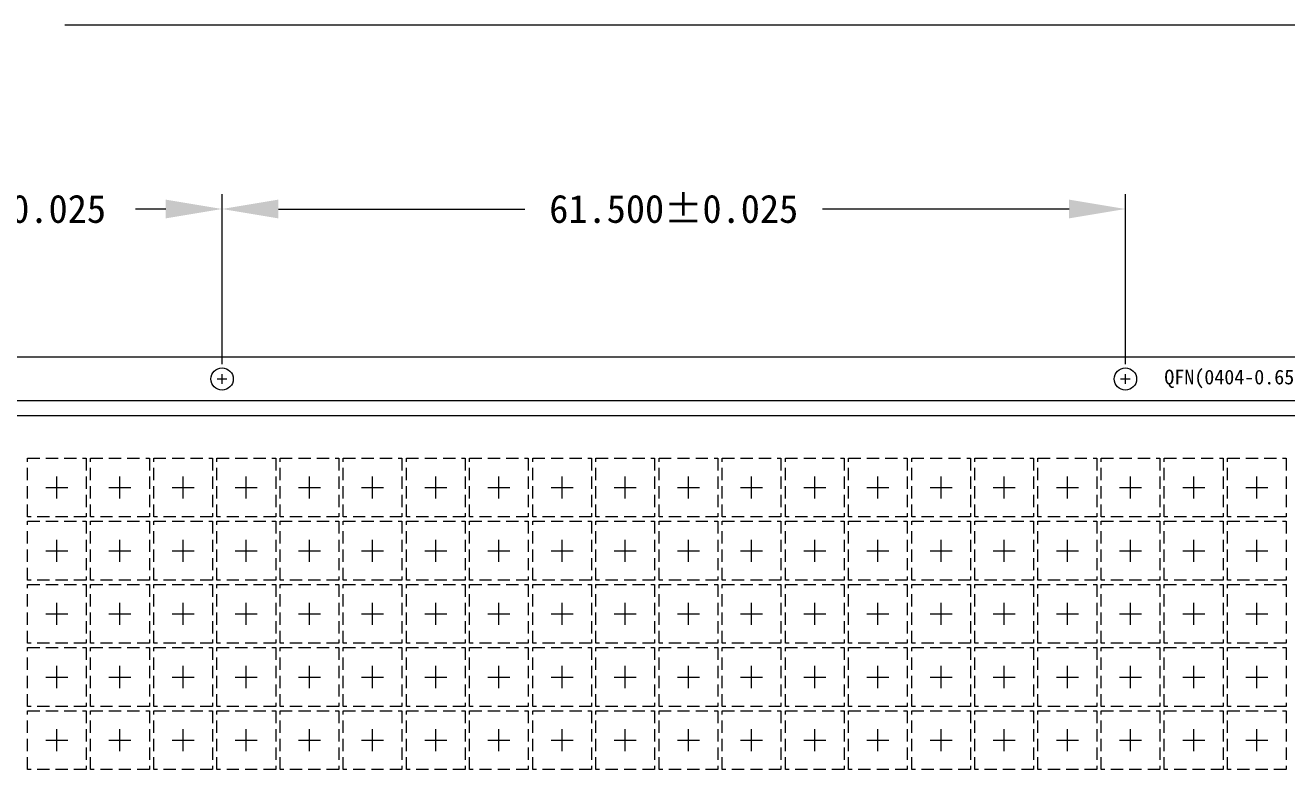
# Model space of a CAD drawing. Header units: millimetres. Extents: x -176 to -53, y -166 to -6.
# Drawn here: x -124.52 to -98.76, y -134.28 to -119.04 of the extents above; entities that cross this region are included whole.
import ezdxf

# ---------------------------------------------------------------- set-up
doc = ezdxf.new("R2010")
doc.units = ezdxf.units.MM
doc.linetypes.add('CENTER', pattern=[2, 1.25, -0.25, 0.25, -0.25])
doc.linetypes.add('DASHED', pattern=[0.75, 0.5, -0.25])
for name, color, linetype, lineweight in [('1', 7, 'Continuous', 18), ('1D', 4, 'Continuous', 18), ('Pkg', 2, 'DASHED', 9)]:
    doc.layers.add(name, color=color, linetype=linetype, lineweight=lineweight)
for name, color, linetype in [('TAPE', 4, 'Continuous'), ('中心线', 1, 'CENTER'), ('标注', 4, 'Continuous')]:
    doc.layers.add(name, color=color, linetype=linetype)
doc.styles.add('宋体', font='SimSun.ttf')

msp = doc.modelspace()

# ---------------------------------------------------------------- hatches: boundary and pattern name
at = {"layer": '标注', "lineweight": 5}
for points in [[(-121.6532, -122.5996), (-121.6532, -122.9829), (-120.5032, -122.7912)], [(-119.3532, -122.5996), (-119.3532, -122.9829), (-120.5032, -122.7912)], [(-103.2032, -122.5996), (-103.2032, -122.9829), (-102.0532, -122.7912)]]:
    msp.add_hatch(color=256, dxfattribs=at).paths.add_polyline_path(points, flags=0)

# ---------------------------------------------------------------- linework, layer by layer
at = {"layer": '1', "lineweight": 5}
msp.add_line((-168.8782, -125.809), (-92.0782, -125.809), dxfattribs=at)
for centre in [(-120.5032, -126.2626), (-102.0532, -126.2626)]:
    msp.add_circle(centre, 0.2286, dxfattribs=at)
at = {"layer": '1D', "lineweight": 5}
for p, q in [((-120.5032, -126.3626), (-120.5032, -126.1626)), ((-102.0532, -126.3626), (-102.0532, -126.1626)), ((-120.6032, -126.2626), (-120.4032, -126.2626)), ((-102.1532, -126.2626), (-101.9532, -126.2626))]:
    msp.add_line(p, q, dxfattribs=at)
msp.add_lwpolyline([(-167.8282, -127.009), (-92.8282, -127.009), (-92.8282, -148.009), (-167.8282, -148.009)], close=True, dxfattribs=at)
at = {"layer": 'Pkg', "color": 2, "linetype": 'DASHED', "lineweight": 5, "ltscale": 0.5}
for points in [[(-124.4782, -127.879), (-123.2782, -127.879), (-123.2782, -129.079), (-124.4782, -129.079)], [(-123.1882, -127.879), (-121.9882, -127.879), (-121.9882, -129.079), (-123.1882, -129.079)], [(-121.8982, -127.879), (-120.6982, -127.879), (-120.6982, -129.079), (-121.8982, -129.079)], [(-120.6082, -127.879), (-119.4082, -127.879), (-119.4082, -129.079), (-120.6082, -129.079)], [(-119.3182, -127.879), (-118.1182, -127.879), (-118.1182, -129.079), (-119.3182, -129.079)], [(-118.0282, -127.879), (-116.8282, -127.879), (-116.8282, -129.079), (-118.0282, -129.079)], [(-116.7382, -127.879), (-115.5382, -127.879), (-115.5382, -129.079), (-116.7382, -129.079)], [(-115.4482, -127.879), (-114.2482, -127.879), (-114.2482, -129.079), (-115.4482, -129.079)], [(-114.1582, -127.879), (-112.9582, -127.879), (-112.9582, -129.079), (-114.1582, -129.079)], [(-112.8682, -127.879), (-111.6682, -127.879), (-111.6682, -129.079), (-112.8682, -129.079)], [(-111.5782, -127.879), (-110.3782, -127.879), (-110.3782, -129.079), (-111.5782, -129.079)], [(-110.2882, -127.879), (-109.0882, -127.879), (-109.0882, -129.079), (-110.2882, -129.079)], [(-108.9982, -127.879), (-107.7982, -127.879), (-107.7982, -129.079), (-108.9982, -129.079)], [(-107.7082, -127.879), (-106.5082, -127.879), (-106.5082, -129.079), (-107.7082, -129.079)], [(-106.4182, -127.879), (-105.2182, -127.879), (-105.2182, -129.079), (-106.4182, -129.079)], [(-105.1282, -127.879), (-103.9282, -127.879), (-103.9282, -129.079), (-105.1282, -129.079)], [(-103.8382, -127.879), (-102.6382, -127.879), (-102.6382, -129.079), (-103.8382, -129.079)], [(-102.5482, -127.879), (-101.3482, -127.879), (-101.3482, -129.079), (-102.5482, -129.079)], [(-101.2582, -127.879), (-100.0582, -127.879), (-100.0582, -129.079), (-101.2582, -129.079)], [(-99.9682, -127.879), (-98.7682, -127.879), (-98.7682, -129.079), (-99.9682, -129.079)], [(-124.4782, -129.169), (-123.2782, -129.169), (-123.2782, -130.369), (-124.4782, -130.369)], [(-123.1882, -129.169), (-121.9882, -129.169), (-121.9882, -130.369), (-123.1882, -130.369)], [(-121.8982, -129.169), (-120.6982, -129.169), (-120.6982, -130.369), (-121.8982, -130.369)], [(-120.6082, -129.169), (-119.4082, -129.169), (-119.4082, -130.369), (-120.6082, -130.369)], [(-119.3182, -129.169), (-118.1182, -129.169), (-118.1182, -130.369), (-119.3182, -130.369)], [(-118.0282, -129.169), (-116.8282, -129.169), (-116.8282, -130.369), (-118.0282, -130.369)], [(-116.7382, -129.169), (-115.5382, -129.169), (-115.5382, -130.369), (-116.7382, -130.369)], [(-115.4482, -129.169), (-114.2482, -129.169), (-114.2482, -130.369), (-115.4482, -130.369)], [(-114.1582, -129.169), (-112.9582, -129.169), (-112.9582, -130.369), (-114.1582, -130.369)], [(-112.8682, -129.169), (-111.6682, -129.169), (-111.6682, -130.369), (-112.8682, -130.369)], [(-111.5782, -129.169), (-110.3782, -129.169), (-110.3782, -130.369), (-111.5782, -130.369)], [(-110.2882, -129.169), (-109.0882, -129.169), (-109.0882, -130.369), (-110.2882, -130.369)], [(-108.9982, -129.169), (-107.7982, -129.169), (-107.7982, -130.369), (-108.9982, -130.369)], [(-107.7082, -129.169), (-106.5082, -129.169), (-106.5082, -130.369), (-107.7082, -130.369)], [(-106.4182, -129.169), (-105.2182, -129.169), (-105.2182, -130.369), (-106.4182, -130.369)], [(-105.1282, -129.169), (-103.9282, -129.169), (-103.9282, -130.369), (-105.1282, -130.369)], [(-103.8382, -129.169), (-102.6382, -129.169), (-102.6382, -130.369), (-103.8382, -130.369)], [(-102.5482, -129.169), (-101.3482, -129.169), (-101.3482, -130.369), (-102.5482, -130.369)], [(-101.2582, -129.169), (-100.0582, -129.169), (-100.0582, -130.369), (-101.2582, -130.369)], [(-99.9682, -129.169), (-98.7682, -129.169), (-98.7682, -130.369), (-99.9682, -130.369)], [(-124.4782, -130.459), (-123.2782, -130.459), (-123.2782, -131.659), (-124.4782, -131.659)], [(-123.1882, -130.459), (-121.9882, -130.459), (-121.9882, -131.659), (-123.1882, -131.659)], [(-121.8982, -130.459), (-120.6982, -130.459), (-120.6982, -131.659), (-121.8982, -131.659)], [(-120.6082, -130.459), (-119.4082, -130.459), (-119.4082, -131.659), (-120.6082, -131.659)], [(-119.3182, -130.459), (-118.1182, -130.459), (-118.1182, -131.659), (-119.3182, -131.659)], [(-118.0282, -130.459), (-116.8282, -130.459), (-116.8282, -131.659), (-118.0282, -131.659)], [(-116.7382, -130.459), (-115.5382, -130.459), (-115.5382, -131.659), (-116.7382, -131.659)], [(-115.4482, -130.459), (-114.2482, -130.459), (-114.2482, -131.659), (-115.4482, -131.659)], [(-114.1582, -130.459), (-112.9582, -130.459), (-112.9582, -131.659), (-114.1582, -131.659)], [(-112.8682, -130.459), (-111.6682, -130.459), (-111.6682, -131.659), (-112.8682, -131.659)], [(-111.5782, -130.459), (-110.3782, -130.459), (-110.3782, -131.659), (-111.5782, -131.659)], [(-110.2882, -130.459), (-109.0882, -130.459), (-109.0882, -131.659), (-110.2882, -131.659)], [(-108.9982, -130.459), (-107.7982, -130.459), (-107.7982, -131.659), (-108.9982, -131.659)], [(-107.7082, -130.459), (-106.5082, -130.459), (-106.5082, -131.659), (-107.7082, -131.659)], [(-106.4182, -130.459), (-105.2182, -130.459), (-105.2182, -131.659), (-106.4182, -131.659)], [(-105.1282, -130.459), (-103.9282, -130.459), (-103.9282, -131.659), (-105.1282, -131.659)], [(-103.8382, -130.459), (-102.6382, -130.459), (-102.6382, -131.659), (-103.8382, -131.659)], [(-102.5482, -130.459), (-101.3482, -130.459), (-101.3482, -131.659), (-102.5482, -131.659)], [(-101.2582, -130.459), (-100.0582, -130.459), (-100.0582, -131.659), (-101.2582, -131.659)], [(-99.9682, -130.459), (-98.7682, -130.459), (-98.7682, -131.659), (-99.9682, -131.659)], [(-124.4782, -131.749), (-123.2782, -131.749), (-123.2782, -132.949), (-124.4782, -132.949)], [(-123.1882, -131.749), (-121.9882, -131.749), (-121.9882, -132.949), (-123.1882, -132.949)], [(-121.8982, -131.749), (-120.6982, -131.749), (-120.6982, -132.949), (-121.8982, -132.949)], [(-120.6082, -131.749), (-119.4082, -131.749), (-119.4082, -132.949), (-120.6082, -132.949)], [(-119.3182, -131.749), (-118.1182, -131.749), (-118.1182, -132.949), (-119.3182, -132.949)], [(-118.0282, -131.749), (-116.8282, -131.749), (-116.8282, -132.949), (-118.0282, -132.949)], [(-116.7382, -131.749), (-115.5382, -131.749), (-115.5382, -132.949), (-116.7382, -132.949)], [(-115.4482, -131.749), (-114.2482, -131.749), (-114.2482, -132.949), (-115.4482, -132.949)], [(-114.1582, -131.749), (-112.9582, -131.749), (-112.9582, -132.949), (-114.1582, -132.949)], [(-112.8682, -131.749), (-111.6682, -131.749), (-111.6682, -132.949), (-112.8682, -132.949)], [(-111.5782, -131.749), (-110.3782, -131.749), (-110.3782, -132.949), (-111.5782, -132.949)], [(-110.2882, -131.749), (-109.0882, -131.749), (-109.0882, -132.949), (-110.2882, -132.949)], [(-108.9982, -131.749), (-107.7982, -131.749), (-107.7982, -132.949), (-108.9982, -132.949)], [(-107.7082, -131.749), (-106.5082, -131.749), (-106.5082, -132.949), (-107.7082, -132.949)], [(-106.4182, -131.749), (-105.2182, -131.749), (-105.2182, -132.949), (-106.4182, -132.949)], [(-105.1282, -131.749), (-103.9282, -131.749), (-103.9282, -132.949), (-105.1282, -132.949)], [(-103.8382, -131.749), (-102.6382, -131.749), (-102.6382, -132.949), (-103.8382, -132.949)], [(-102.5482, -131.749), (-101.3482, -131.749), (-101.3482, -132.949), (-102.5482, -132.949)], [(-101.2582, -131.749), (-100.0582, -131.749), (-100.0582, -132.949), (-101.2582, -132.949)], [(-99.9682, -131.749), (-98.7682, -131.749), (-98.7682, -132.949), (-99.9682, -132.949)], [(-124.4782, -133.039), (-123.2782, -133.039), (-123.2782, -134.239), (-124.4782, -134.239)], [(-123.1882, -133.039), (-121.9882, -133.039), (-121.9882, -134.239), (-123.1882, -134.239)], [(-121.8982, -133.039), (-120.6982, -133.039), (-120.6982, -134.239), (-121.8982, -134.239)], [(-120.6082, -133.039), (-119.4082, -133.039), (-119.4082, -134.239), (-120.6082, -134.239)], [(-119.3182, -133.039), (-118.1182, -133.039), (-118.1182, -134.239), (-119.3182, -134.239)], [(-118.0282, -133.039), (-116.8282, -133.039), (-116.8282, -134.239), (-118.0282, -134.239)], [(-116.7382, -133.039), (-115.5382, -133.039), (-115.5382, -134.239), (-116.7382, -134.239)], [(-115.4482, -133.039), (-114.2482, -133.039), (-114.2482, -134.239), (-115.4482, -134.239)], [(-114.1582, -133.039), (-112.9582, -133.039), (-112.9582, -134.239), (-114.1582, -134.239)], [(-112.8682, -133.039), (-111.6682, -133.039), (-111.6682, -134.239), (-112.8682, -134.239)], [(-111.5782, -133.039), (-110.3782, -133.039), (-110.3782, -134.239), (-111.5782, -134.239)], [(-110.2882, -133.039), (-109.0882, -133.039), (-109.0882, -134.239), (-110.2882, -134.239)], [(-108.9982, -133.039), (-107.7982, -133.039), (-107.7982, -134.239), (-108.9982, -134.239)], [(-107.7082, -133.039), (-106.5082, -133.039), (-106.5082, -134.239), (-107.7082, -134.239)], [(-106.4182, -133.039), (-105.2182, -133.039), (-105.2182, -134.239), (-106.4182, -134.239)], [(-105.1282, -133.039), (-103.9282, -133.039), (-103.9282, -134.239), (-105.1282, -134.239)], [(-103.8382, -133.039), (-102.6382, -133.039), (-102.6382, -134.239), (-103.8382, -134.239)], [(-102.5482, -133.039), (-101.3482, -133.039), (-101.3482, -134.239), (-102.5482, -134.239)], [(-101.2582, -133.039), (-100.0582, -133.039), (-100.0582, -134.239), (-101.2582, -134.239)], [(-99.9682, -133.039), (-98.7682, -133.039), (-98.7682, -134.239), (-99.9682, -134.239)]]:
    msp.add_lwpolyline(points, close=True, dxfattribs=at)
at = {"layer": 'TAPE', "lineweight": 0}
msp.add_lwpolyline([(-91.7782, -126.709), (-169.1782, -126.709), (-169.1782, -148.309), (-91.7782, -148.309)], close=True, dxfattribs=at)
at = {"layer": '中心线', "color": 1, "linetype": 'CENTER', "lineweight": 5, "ltscale": 0.5}
for p, q in [((-123.8782, -128.704), (-123.8782, -128.254)), ((-122.5882, -128.704), (-122.5882, -128.254)), ((-121.2982, -128.704), (-121.2982, -128.254)), ((-120.0082, -128.704), (-120.0082, -128.254)), ((-118.7182, -128.704), (-118.7182, -128.254)), ((-117.4282, -128.704), (-117.4282, -128.254)), ((-116.1382, -128.704), (-116.1382, -128.254)), ((-114.8482, -128.704), (-114.8482, -128.254)), ((-113.5582, -128.704), (-113.5582, -128.254)), ((-112.2682, -128.704), (-112.2682, -128.254)), ((-110.9782, -128.704), (-110.9782, -128.254)), ((-109.6882, -128.704), (-109.6882, -128.254)), ((-108.3982, -128.704), (-108.3982, -128.254)), ((-107.1082, -128.704), (-107.1082, -128.254)), ((-105.8182, -128.704), (-105.8182, -128.254)), ((-104.5282, -128.704), (-104.5282, -128.254)), ((-103.2382, -128.704), (-103.2382, -128.254)), ((-101.9482, -128.704), (-101.9482, -128.254)), ((-100.6582, -128.704), (-100.6582, -128.254)), ((-99.3682, -128.704), (-99.3682, -128.254)), ((-124.1032, -128.479), (-123.6532, -128.479)), ((-122.8132, -128.479), (-122.3632, -128.479)), ((-121.5232, -128.479), (-121.0732, -128.479)), ((-120.2332, -128.479), (-119.7832, -128.479)), ((-118.9432, -128.479), (-118.4932, -128.479)), ((-117.6532, -128.479), (-117.2032, -128.479)), ((-116.3632, -128.479), (-115.9132, -128.479)), ((-115.0732, -128.479), (-114.6232, -128.479)), ((-113.7832, -128.479), (-113.3332, -128.479)), ((-112.4932, -128.479), (-112.0432, -128.479)), ((-111.2032, -128.479), (-110.7532, -128.479)), ((-109.9132, -128.479), (-109.4632, -128.479)), ((-108.6232, -128.479), (-108.1732, -128.479)), ((-107.3332, -128.479), (-106.8832, -128.479)), ((-106.0432, -128.479), (-105.5932, -128.479)), ((-104.7532, -128.479), (-104.3032, -128.479)), ((-103.4632, -128.479), (-103.0132, -128.479)), ((-102.1732, -128.479), (-101.7232, -128.479)), ((-100.8832, -128.479), (-100.4332, -128.479)), ((-99.5932, -128.479), (-99.1432, -128.479)), ((-123.8782, -129.994), (-123.8782, -129.544)), ((-122.5882, -129.994), (-122.5882, -129.544)), ((-121.2982, -129.994), (-121.2982, -129.544)), ((-120.0082, -129.994), (-120.0082, -129.544)), ((-118.7182, -129.994), (-118.7182, -129.544)), ((-117.4282, -129.994), (-117.4282, -129.544)), ((-116.1382, -129.994), (-116.1382, -129.544)), ((-114.8482, -129.994), (-114.8482, -129.544)), ((-113.5582, -129.994), (-113.5582, -129.544)), ((-112.2682, -129.994), (-112.2682, -129.544)), ((-110.9782, -129.994), (-110.9782, -129.544)), ((-109.6882, -129.994), (-109.6882, -129.544)), ((-108.3982, -129.994), (-108.3982, -129.544)), ((-107.1082, -129.994), (-107.1082, -129.544)), ((-105.8182, -129.994), (-105.8182, -129.544)), ((-104.5282, -129.994), (-104.5282, -129.544)), ((-103.2382, -129.994), (-103.2382, -129.544)), ((-101.9482, -129.994), (-101.9482, -129.544)), ((-100.6582, -129.994), (-100.6582, -129.544)), ((-99.3682, -129.994), (-99.3682, -129.544)), ((-124.1032, -129.769), (-123.6532, -129.769)), ((-122.8132, -129.769), (-122.3632, -129.769)), ((-121.5232, -129.769), (-121.0732, -129.769)), ((-120.2332, -129.769), (-119.7832, -129.769)), ((-118.9432, -129.769), (-118.4932, -129.769)), ((-117.6532, -129.769), (-117.2032, -129.769)), ((-116.3632, -129.769), (-115.9132, -129.769)), ((-115.0732, -129.769), (-114.6232, -129.769)), ((-113.7832, -129.769), (-113.3332, -129.769)), ((-112.4932, -129.769), (-112.0432, -129.769)), ((-111.2032, -129.769), (-110.7532, -129.769)), ((-109.9132, -129.769), (-109.4632, -129.769)), ((-108.6232, -129.769), (-108.1732, -129.769)), ((-107.3332, -129.769), (-106.8832, -129.769)), ((-106.0432, -129.769), (-105.5932, -129.769)), ((-104.7532, -129.769), (-104.3032, -129.769)), ((-103.4632, -129.769), (-103.0132, -129.769)), ((-102.1732, -129.769), (-101.7232, -129.769)), ((-100.8832, -129.769), (-100.4332, -129.769)), ((-99.5932, -129.769), (-99.1432, -129.769)), ((-123.8782, -131.284), (-123.8782, -130.834)), ((-122.5882, -131.284), (-122.5882, -130.834)), ((-121.2982, -131.284), (-121.2982, -130.834)), ((-120.0082, -131.284), (-120.0082, -130.834)), ((-118.7182, -131.284), (-118.7182, -130.834)), ((-117.4282, -131.284), (-117.4282, -130.834)), ((-116.1382, -131.284), (-116.1382, -130.834)), ((-114.8482, -131.284), (-114.8482, -130.834)), ((-113.5582, -131.284), (-113.5582, -130.834)), ((-112.2682, -131.284), (-112.2682, -130.834)), ((-110.9782, -131.284), (-110.9782, -130.834)), ((-109.6882, -131.284), (-109.6882, -130.834)), ((-108.3982, -131.284), (-108.3982, -130.834)), ((-107.1082, -131.284), (-107.1082, -130.834)), ((-105.8182, -131.284), (-105.8182, -130.834)), ((-104.5282, -131.284), (-104.5282, -130.834)), ((-103.2382, -131.284), (-103.2382, -130.834)), ((-101.9482, -131.284), (-101.9482, -130.834)), ((-100.6582, -131.284), (-100.6582, -130.834)), ((-99.3682, -131.284), (-99.3682, -130.834)), ((-124.1032, -131.059), (-123.6532, -131.059)), ((-122.8132, -131.059), (-122.3632, -131.059)), ((-121.5232, -131.059), (-121.0732, -131.059)), ((-120.2332, -131.059), (-119.7832, -131.059)), ((-118.9432, -131.059), (-118.4932, -131.059)), ((-117.6532, -131.059), (-117.2032, -131.059)), ((-116.3632, -131.059), (-115.9132, -131.059)), ((-115.0732, -131.059), (-114.6232, -131.059)), ((-113.7832, -131.059), (-113.3332, -131.059)), ((-112.4932, -131.059), (-112.0432, -131.059)), ((-111.2032, -131.059), (-110.7532, -131.059)), ((-109.9132, -131.059), (-109.4632, -131.059)), ((-108.6232, -131.059), (-108.1732, -131.059)), ((-107.3332, -131.059), (-106.8832, -131.059)), ((-106.0432, -131.059), (-105.5932, -131.059)), ((-104.7532, -131.059), (-104.3032, -131.059)), ((-103.4632, -131.059), (-103.0132, -131.059)), ((-102.1732, -131.059), (-101.7232, -131.059)), ((-100.8832, -131.059), (-100.4332, -131.059)), ((-99.5932, -131.059), (-99.1432, -131.059)), ((-123.8782, -132.574), (-123.8782, -132.124)), ((-122.5882, -132.574), (-122.5882, -132.124)), ((-121.2982, -132.574), (-121.2982, -132.124)), ((-120.0082, -132.574), (-120.0082, -132.124)), ((-118.7182, -132.574), (-118.7182, -132.124)), ((-117.4282, -132.574), (-117.4282, -132.124)), ((-116.1382, -132.574), (-116.1382, -132.124)), ((-114.8482, -132.574), (-114.8482, -132.124)), ((-113.5582, -132.574), (-113.5582, -132.124)), ((-112.2682, -132.574), (-112.2682, -132.124)), ((-110.9782, -132.574), (-110.9782, -132.124)), ((-109.6882, -132.574), (-109.6882, -132.124)), ((-108.3982, -132.574), (-108.3982, -132.124)), ((-107.1082, -132.574), (-107.1082, -132.124)), ((-105.8182, -132.574), (-105.8182, -132.124)), ((-104.5282, -132.574), (-104.5282, -132.124)), ((-103.2382, -132.574), (-103.2382, -132.124)), ((-101.9482, -132.574), (-101.9482, -132.124)), ((-100.6582, -132.574), (-100.6582, -132.124)), ((-99.3682, -132.574), (-99.3682, -132.124)), ((-124.1032, -132.349), (-123.6532, -132.349)), ((-122.8132, -132.349), (-122.3632, -132.349)), ((-121.5232, -132.349), (-121.0732, -132.349)), ((-120.2332, -132.349), (-119.7832, -132.349)), ((-118.9432, -132.349), (-118.4932, -132.349)), ((-117.6532, -132.349), (-117.2032, -132.349)), ((-116.3632, -132.349), (-115.9132, -132.349)), ((-115.0732, -132.349), (-114.6232, -132.349)), ((-113.7832, -132.349), (-113.3332, -132.349)), ((-112.4932, -132.349), (-112.0432, -132.349)), ((-111.2032, -132.349), (-110.7532, -132.349)), ((-109.9132, -132.349), (-109.4632, -132.349)), ((-108.6232, -132.349), (-108.1732, -132.349)), ((-107.3332, -132.349), (-106.8832, -132.349)), ((-106.0432, -132.349), (-105.5932, -132.349)), ((-104.7532, -132.349), (-104.3032, -132.349)), ((-103.4632, -132.349), (-103.0132, -132.349)), ((-102.1732, -132.349), (-101.7232, -132.349)), ((-100.8832, -132.349), (-100.4332, -132.349)), ((-99.5932, -132.349), (-99.1432, -132.349)), ((-123.8782, -133.864), (-123.8782, -133.414)), ((-122.5882, -133.864), (-122.5882, -133.414)), ((-121.2982, -133.864), (-121.2982, -133.414)), ((-120.0082, -133.864), (-120.0082, -133.414)), ((-118.7182, -133.864), (-118.7182, -133.414)), ((-117.4282, -133.864), (-117.4282, -133.414)), ((-116.1382, -133.864), (-116.1382, -133.414)), ((-114.8482, -133.864), (-114.8482, -133.414)), ((-113.5582, -133.864), (-113.5582, -133.414)), ((-112.2682, -133.864), (-112.2682, -133.414)), ((-110.9782, -133.864), (-110.9782, -133.414)), ((-109.6882, -133.864), (-109.6882, -133.414)), ((-108.3982, -133.864), (-108.3982, -133.414)), ((-107.1082, -133.864), (-107.1082, -133.414)), ((-105.8182, -133.864), (-105.8182, -133.414)), ((-104.5282, -133.864), (-104.5282, -133.414)), ((-103.2382, -133.864), (-103.2382, -133.414)), ((-101.9482, -133.864), (-101.9482, -133.414)), ((-100.6582, -133.864), (-100.6582, -133.414)), ((-99.3682, -133.864), (-99.3682, -133.414)), ((-124.1032, -133.639), (-123.6532, -133.639)), ((-122.8132, -133.639), (-122.3632, -133.639)), ((-121.5232, -133.639), (-121.0732, -133.639)), ((-120.2332, -133.639), (-119.7832, -133.639)), ((-118.9432, -133.639), (-118.4932, -133.639)), ((-117.6532, -133.639), (-117.2032, -133.639)), ((-116.3632, -133.639), (-115.9132, -133.639)), ((-115.0732, -133.639), (-114.6232, -133.639)), ((-113.7832, -133.639), (-113.3332, -133.639)), ((-112.4932, -133.639), (-112.0432, -133.639)), ((-111.2032, -133.639), (-110.7532, -133.639)), ((-109.9132, -133.639), (-109.4632, -133.639)), ((-108.6232, -133.639), (-108.1732, -133.639)), ((-107.3332, -133.639), (-106.8832, -133.639)), ((-106.0432, -133.639), (-105.5932, -133.639)), ((-104.7532, -133.639), (-104.3032, -133.639)), ((-103.4632, -133.639), (-103.0132, -133.639)), ((-102.1732, -133.639), (-101.7232, -133.639)), ((-100.8832, -133.639), (-100.4332, -133.639)), ((-99.5932, -133.639), (-99.1432, -133.639))]:
    msp.add_line(p, q, dxfattribs=at)
at = {"layer": '标注', "lineweight": 5}
for p, q in [((-92.9282, -119.038), (-123.7163, -119.038)), ((-120.5032, -125.9626), (-120.5032, -122.4912)), ((-120.5032, -125.9626), (-120.5032, -122.4912)), ((-102.0532, -125.9626), (-102.0532, -122.4912)), ((-102.0532, -125.9626), (-102.0532, -122.4912)), ((-121.6532, -122.7912), (-122.2681, -122.7912)), ((-119.3532, -122.7912), (-114.3163, -122.7912)), ((-103.2032, -122.7912), (-108.2401, -122.7912))]:
    msp.add_line(p, q, dxfattribs=at)

# ---------------------------------------------------------------- texts
at = {"layer": '标注', "lineweight": 5, "attachment_point": 5, "style": '宋体'}
for s, insert, char_height, width in [('32.750%%P0.025', (-125.4157, -122.7912), 0.575, 18.071429), ('61.500%%P0.025', (-111.2782, -122.7912), 0.575, 17.989286), ('{\\C0;QFN(0404-0.65)016(G)-0009}', (-98.7069, -126.2626), 0.3, 24.759696)]:
    msp.add_mtext(s, dxfattribs=dict(at, insert=insert, char_height=char_height, width=width))

doc.saveas('drawing.dxf')
